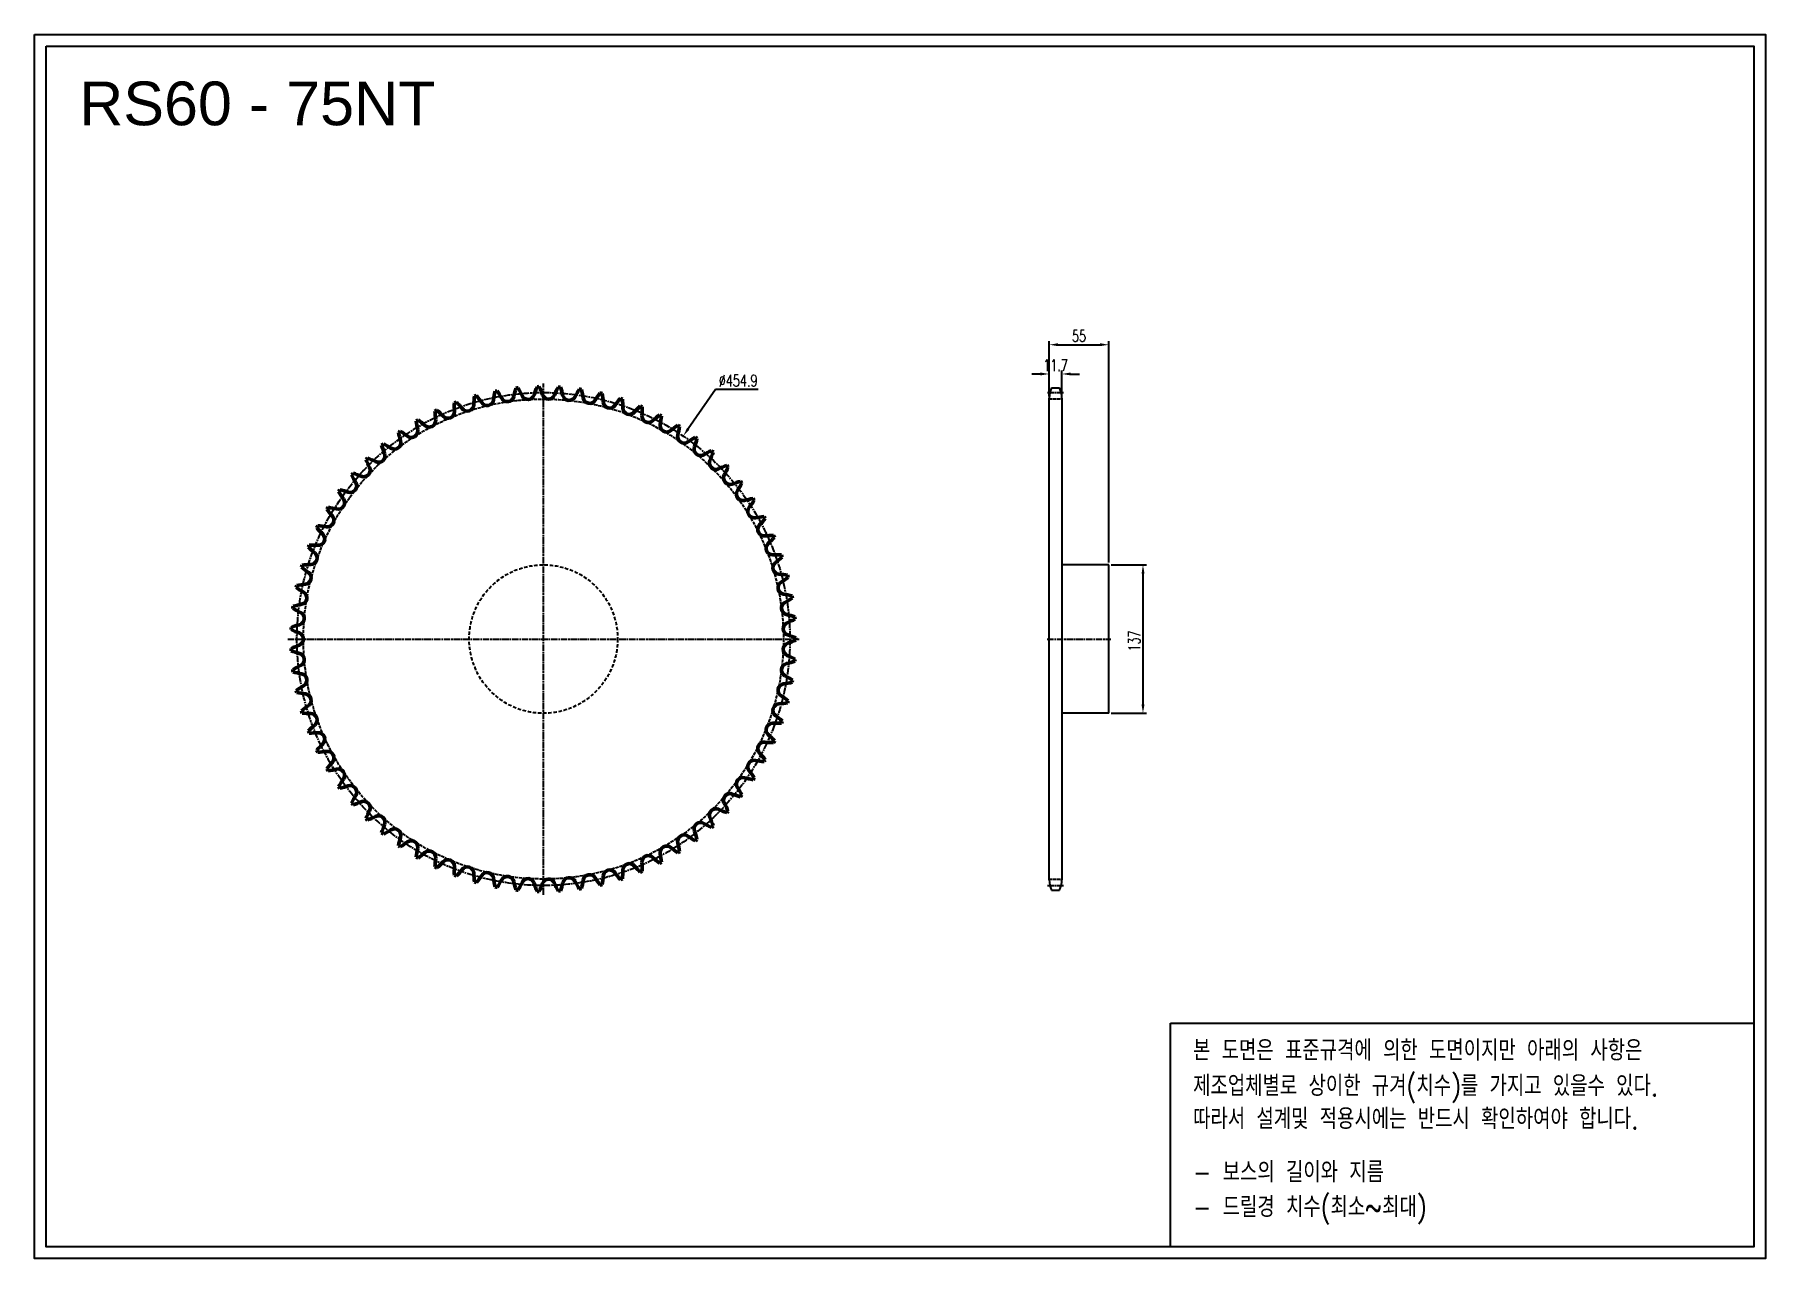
# Model space of a CAD drawing. Header units: millimetres. Extents: x 34325 to 35923, y 5201 to 6330.
import ezdxf

# ---------------------------------------------------------------- set-up
doc = ezdxf.new("R2010")
doc.units = ezdxf.units.MM
for name, pattern in [('AM_ISO02W050', [7.5, 6, -1.5]), ('AM_ISO02W050x2', [3.75, 3, -0.75]), ('AM_ISO08W050', [18, 12, -1.5, 3, -1.5]), ('AM_ISO08W050x2', [9, 6, -0.75, 1.5, -0.75]), ('HIDDEN', [9.525, 6.35, -3.175])]:
    doc.linetypes.add(name, pattern=pattern)
for name, color, linetype, lineweight in [('AM_0N', 7, 'Continuous', 50), ('AM_3N', 6, 'AM_ISO02W050', 25), ('AM_7', 4, 'AM_ISO08W050', 25), ('AM_7N', 4, 'AM_ISO08W050', 25)]:
    doc.layers.add(name, color=color, linetype=linetype, lineweight=lineweight)
doc.layers.add('HL', color=2, linetype='HIDDEN')
doc.layers.add('S-DIM', color=7, linetype='Continuous')
doc.styles.add('HAN', font='ROMANS.shx', dxfattribs={"width": 0.7, "bigfont": 'whgtxt.shx'})
doc.styles.add('HSG', font='SIMPLEX.shx', dxfattribs={"width": 0.7, "bigfont": 'HSG.shx'})
doc.styles.get("Standard").update_dxf_attribs({"font": 'arial.ttf'})
doc.dimstyles.new('APP23', dxfattribs={"dimscale": 4.5, "dimtxt": 2.4, "dimasz": 1.8, "dimexe": 0.7, "dimexo": 0.5, "dimgap": 0.6, "dimtad": 1, "dimtoh": 1, "dimdec": 1, "dimrnd": 0.01, "dimzin": 9, "dimdsep": 46, "dimtxsty": 'HSG', "dimcen": 0, "dimclrd": 1, "dimclre": 1, "dimclrt": 256, "dimazin": 2, "dimtp": 1, "dimtm": 1, "dimtfac": 0.5, "dimtdec": 1, "dimtix": 1, "dimtofl": 0, "dimtmove": 0, "dimatfit": 3, "dimfxl": 0, "dimtvp": 1, "dimtolj": 2, "dimlwd": -1, "dimlwe": -1, "dimarcsym": 0})

# ---------------------------------------------------------------- blocks, each defined once
blk = doc.blocks.new('*D1')
at = {"layer": 'Defpoints', "color": 0, "transparency": 16777216}
for p in [(35273.3, 6016.9), (35261.6, 5993.9), (35273.3, 5993.9)]:
    blk.add_point(p, dxfattribs=at)
at = {"layer": 'S-DIM', "color": 1, "transparency": 16777216}
for p, q in [((35253.5, 6016.9), (35245.4, 6016.9)), ((35261.6, 5996.1), (35261.6, 6020.1)), ((35273.3, 5996.1), (35273.3, 6020.1)), ((35281.4, 6016.9), (35289.5, 6016.9))]:
    blk.add_line(p, q, dxfattribs=at)
for points in [[(35253.5, 6018.3), (35253.5, 6015.6), (35261.6, 6016.9)], [(35281.4, 6018.3), (35281.4, 6015.6), (35273.3, 6016.9)]]:
    blk.add_solid(points, dxfattribs=at)
at = {"layer": 'S-DIM', "transparency": 16777216, "insert": (35267.4, 6025), "char_height": 10.8, "attachment_point": 5, "style": 'HSG'}
blk.add_mtext('\\A2;11.7', dxfattribs=at)
blk = doc.blocks.new('*D2')
at = {"layer": 'Defpoints', "color": 0, "transparency": 16777216}
for p in [(35316.6, 6043.9), (35261.6, 5993.9), (35316.6, 5840.8)]:
    blk.add_point(p, dxfattribs=at)
at = {"layer": 'S-DIM', "color": 1, "transparency": 16777216}
for p, q in [((35261.6, 5996.1), (35261.6, 6047.1)), ((35269.7, 6043.9), (35308.5, 6043.9)), ((35316.6, 5843), (35316.6, 6047.1))]:
    blk.add_line(p, q, dxfattribs=at)
for points in [[(35269.7, 6045.3), (35269.7, 6042.6), (35261.6, 6043.9)], [(35308.5, 6045.3), (35308.5, 6042.6), (35316.6, 6043.9)]]:
    blk.add_solid(points, dxfattribs=at)
at = {"layer": 'S-DIM', "transparency": 16777216, "insert": (35289.1, 6052), "char_height": 10.8, "attachment_point": 5, "style": 'HSG'}
blk.add_mtext('\\A2;55', dxfattribs=at)
blk = doc.blocks.new('*D3')
at = {"layer": 'Defpoints', "color": 0, "transparency": 16777216}
for p in [(35316.6, 5840.8), (35316.6, 5703.8), (35348.1, 5703.8)]:
    blk.add_point(p, dxfattribs=at)
at = {"layer": 'S-DIM', "color": 1, "transparency": 16777216}
for p, q in [((35318.8, 5840.8), (35351.3, 5840.8)), ((35348.1, 5832.7), (35348.1, 5711.9)), ((35318.8, 5703.8), (35351.3, 5703.8))]:
    blk.add_line(p, q, dxfattribs=at)
for points in [[(35346.8, 5832.7), (35349.5, 5832.7), (35348.1, 5840.8)], [(35346.8, 5711.9), (35349.5, 5711.9), (35348.1, 5703.8)]]:
    blk.add_solid(points, dxfattribs=at)
at = {"layer": 'S-DIM', "transparency": 16777216, "insert": (35340, 5770.5), "char_height": 10.8, "attachment_point": 5, "rotation": 90, "style": 'HSG'}
blk.add_mtext('\\A2;137', dxfattribs=at)
blk = doc.blocks.new('*D4')
at = {"layer": 'Defpoints', "color": 0, "transparency": 16777216}
for p in [(34923.8, 5959.6), (34665.8, 5584.9)]:
    blk.add_point(p, dxfattribs=at)
at = {"layer": 'S-DIM', "color": 1, "transparency": 16777216}
for p, q in [((34953.5, 6002.7), (34928.4, 5966.3)), ((34992.9, 6002.7), (34953.5, 6002.7))]:
    blk.add_line(p, q, dxfattribs=at)
blk.add_solid([(34927.3, 5967.1), (34929.5, 5965.5), (34923.8, 5959.6)], dxfattribs=at)
at = {"layer": 'S-DIM', "transparency": 16777216, "insert": (34974.5, 6010.8), "char_height": 10.8, "attachment_point": 5, "style": 'HSG'}
blk.add_mtext('\\A2;∅454.9', dxfattribs=at)

msp = doc.modelspace()

# ---------------------------------------------------------------- linework, layer by layer
for p, q in [((35261.56, 5550.06), (35261.56, 5994.51)), ((35263.64, 6004.01), (35271.18, 6004.01)), ((35273.26, 5994.51), (35273.26, 5550.06)), ((35316.56, 5840.79), (35273.26, 5840.79)), ((35316.56, 5703.79), (35316.56, 5840.79)), ((35316.56, 5703.79), (35273.26, 5703.79)), ((35263.64, 5540.56), (35271.18, 5540.56))]:
    msp.add_line(p, q)
for points in [[(34325.2, 6330.12), (35922.53, 6330.12), (35922.53, 5200.69), (34325.2, 5200.69)], [(34335.95, 6319.37), (35911.78, 6319.37), (35911.78, 5211.45), (34335.95, 5211.45)]]:
    msp.add_lwpolyline(points, close=True)
at = {"color": 6}
msp.add_lwpolyline([(35373.57, 5417.64), (35911.78, 5417.64), (35911.78, 5211.45), (35373.57, 5211.45)], close=True, dxfattribs=at)
for centre, start, end in [((35284.26, 5994.51), 155.25994, 180), ((35250.56, 5994.51), 0, 24.74006), ((35284.26, 5550.06), 180, 204.74006), ((35250.56, 5550.06), 335.25994, 0)]:
    msp.add_arc(centre, 22.7, start, end)
at = {"layer": 'AM_0N'}
for centre, radius, start, end in [((34822.59, 5986.48), 110.05, 178.01827, 182.2), ((34794.78, 5772.29), 232.97, 110.14691, 110.65309), ((34633.77, 5916.26), 110.05, 38.6, 42.78173), ((34840.42, 5983.4), 110.05, 173.21827, 177.4), ((34794.78, 5772.29), 232.97, 105.34691, 105.85309), ((34646.38, 5929.23), 110.05, 33.8, 37.98173), ((34742.83, 5993.79), 6.01, 213.8, 352.6), ((34857.92, 5978.85), 110.05, 168.41827, 172.6), ((34794.78, 5772.29), 232.97, 100.54691, 101.05309), ((34660.03, 5941.1), 110.05, 29, 33.18173), ((34761.54, 5997.36), 6.01, 209, 347.8), ((34874.99, 5972.84), 110.05, 163.61827, 167.8), ((34794.78, 5772.29), 232.97, 95.74691, 96.25309), ((34674.63, 5951.78), 110.05, 24.2, 28.38173), ((34780.49, 5999.36), 6.01, 204.2, 343), ((34891.49, 5965.42), 110.05, 158.81827, 163), ((34794.78, 5772.29), 232.97, 90.94691, 91.45309), ((34690.07, 5961.2), 110.05, 19.4, 23.58173), ((34799.55, 5999.76), 6.01, 199.4, 338.2), ((34907.31, 5956.65), 110.05, 154.01827, 158.2), ((34794.78, 5772.29), 232.97, 86.14691, 86.65309), ((34706.25, 5969.3), 110.05, 14.6, 18.78173), ((34818.56, 5998.56), 6.01, 194.6, 333.4), ((34922.34, 5946.59), 110.05, 149.21827, 153.4), ((34794.78, 5772.29), 232.97, 81.34691, 81.85309), ((34723.04, 5976.02), 110.05, 9.8, 13.98173), ((34837.41, 5995.78), 6.01, 189.8, 328.6), ((34936.48, 5935.31), 110.05, 144.41827, 148.6), ((34794.78, 5772.29), 232.97, 76.54691, 77.05309), ((34740.34, 5981.31), 110.05, 5, 9.18173), ((34855.96, 5991.42), 6.01, 185, 323.8), ((34949.62, 5922.88), 110.05, 139.61827, 143.8), ((34794.78, 5772.29), 232.97, 71.74691, 72.25309), ((34758.02, 5985.13), 110.05, 0.2, 4.38173), ((34794.78, 5772.29), 232.97, 119.74691, 120.25309), ((34612.01, 5887.39), 110.05, 48.2, 52.38173), ((34689.37, 5973.91), 6.01, 228.2, 7), ((34794.78, 5772.29), 232.97, 114.94691, 115.45309), ((34804.57, 5988.06), 110.05, 182.81827, 187), ((34622.28, 5902.28), 110.05, 43.4, 47.58173), ((34706.61, 5982.03), 6.01, 223.4, 2.2), ((34724.47, 5988.67), 6.01, 218.6, 357.4), ((34874.09, 5985.54), 6.01, 180.2, 319), ((34961.68, 5909.39), 110.05, 134.81827, 139), ((34794.78, 5772.29), 232.97, 66.94691, 67.45309), ((34891.65, 5978.15), 6.01, 175.4, 314.2), ((34775.96, 5987.46), 110.05, 355.4, 359.58173), ((34972.57, 5894.94), 110.05, 130.01827, 134.2), ((34794.78, 5772.29), 232.97, 62.14691, 62.65309), ((34794.04, 5988.28), 110.05, 350.6, 354.78173), ((34794.78, 5772.29), 232.97, 124.54691, 125.05309), ((34768.45, 5986.67), 110.05, 192.41827, 196.6), ((34603.02, 5871.69), 110.05, 53, 57.18173), ((34672.87, 5964.39), 6.01, 233, 11.8), ((34786.48, 5988.12), 110.05, 187.61827, 191.8), ((34908.54, 5969.32), 6.01, 170.6, 309.4), ((34982.21, 5879.64), 110.05, 125.21827, 129.4), ((34924.63, 5959.11), 6.01, 165.8, 304.6), ((34794.78, 5772.29), 232.97, 57.34691, 57.85309), ((34812.11, 5987.58), 110.05, 345.8, 349.98173), ((34990.53, 5863.58), 110.05, 120.41827, 124.6), ((34794.78, 5772.29), 232.97, 52.54691, 53.05309), ((34642.54, 5941.37), 6.01, 242.6, 21.4), ((34794.78, 5772.29), 232.97, 129.34691, 129.85309), ((34750.6, 5983.71), 110.05, 197.21827, 201.4), ((34595.38, 5855.3), 110.05, 57.8, 61.98173), ((34657.22, 5953.51), 6.01, 237.8, 16.6), ((34939.81, 5947.59), 6.01, 161, 299.8), ((34830.07, 5985.38), 110.05, 341, 345.18173), ((34997.49, 5846.88), 110.05, 115.61827, 119.8), ((34847.77, 5981.68), 110.05, 336.2, 340.38173), ((34794.78, 5772.29), 232.97, 47.74691, 48.25309), ((34628.93, 5928.03), 6.01, 247.4, 26.2), ((34794.78, 5772.29), 232.97, 134.14691, 134.65309), ((34733.06, 5979.28), 110.05, 202.01827, 206.2), ((34589.13, 5838.32), 110.05, 62.6, 66.78173), ((34953.97, 5934.84), 6.01, 156.2, 295), ((35003.02, 5829.65), 110.05, 110.81827, 115), ((34865.11, 5976.51), 110.05, 331.4, 335.58173), ((34794.78, 5772.29), 232.97, 42.94691, 43.45309), ((34616.48, 5913.61), 6.01, 252.2, 31), ((34794.78, 5772.29), 232.97, 138.94691, 139.45309), ((34715.96, 5973.39), 110.05, 206.81827, 211), ((34584.32, 5820.88), 110.05, 67.4, 71.58173), ((34967.01, 5920.95), 6.01, 151.4, 290.2), ((35007.09, 5812.03), 110.05, 106.01827, 110.2), ((34881.95, 5969.91), 110.05, 326.6, 330.78173), ((34794.78, 5772.29), 232.97, 38.14691, 38.65309), ((34605.28, 5898.19), 6.01, 257, 35.8), ((34794.78, 5772.29), 232.97, 143.74691, 144.25309), ((34699.41, 5966.09), 110.05, 211.61827, 215.8), ((34581, 5803.1), 110.05, 72.2, 76.38173), ((34978.85, 5906.02), 6.01, 146.6, 285.4), ((35009.67, 5794.12), 110.05, 101.21827, 105.4), ((34898.18, 5961.92), 110.05, 321.8, 325.98173), ((34794.78, 5772.29), 232.97, 33.34691, 33.85309), ((34595.4, 5881.89), 6.01, 261.8, 40.6), ((34794.78, 5772.29), 232.97, 148.54691, 149.05309), ((34683.53, 5957.43), 110.05, 216.41827, 220.6), ((34579.17, 5785.11), 110.05, 77, 81.18173), ((34989.39, 5890.15), 6.01, 141.8, 280.6), ((35010.74, 5776.06), 110.05, 96.41827, 100.6), ((34913.69, 5952.6), 110.05, 317, 321.18173), ((34794.78, 5772.29), 232.97, 28.54691, 29.05309), ((34794.78, 5772.29), 232.97, 153.34691, 153.85309), ((34668.43, 5947.47), 110.05, 221.21827, 225.4), ((34578.85, 5767.02), 110.05, 81.8, 85.98173), ((34586.93, 5864.83), 6.01, 266.6, 45.4), ((34998.57, 5873.45), 6.01, 137, 275.8), ((35010.3, 5757.98), 110.05, 91.61827, 95.8), ((34928.36, 5942.02), 110.05, 312.2, 316.38173), ((34794.78, 5772.29), 232.97, 23.74691, 24.25309), ((34794.78, 5772.29), 232.97, 158.14691, 158.65309), ((34654.21, 5936.28), 110.05, 226.01827, 230.2), ((34580.05, 5748.97), 110.05, 86.6, 90.78173), ((34579.92, 5847.11), 6.01, 271.4, 50.2), ((35006.32, 5856.04), 6.01, 132.2, 271), ((35008.35, 5740), 110.05, 86.81827, 91), ((34942.09, 5930.25), 110.05, 307.4, 311.58173), ((34794.78, 5772.29), 232.97, 18.94691, 19.45309), ((34794.78, 5772.29), 232.97, 162.94691, 163.45309), ((34640.98, 5923.94), 110.05, 230.81827, 235), ((34582.75, 5731.08), 110.05, 91.4, 95.58173), ((34574.41, 5828.87), 6.01, 276.2, 55), ((35012.59, 5838.05), 6.01, 127.4, 266.2), ((35004.9, 5722.24), 110.05, 82.01827, 86.2), ((34794.78, 5772.29), 232.97, 14.14691, 14.65309), ((34794.78, 5772.29), 232.97, 167.74691, 168.25309), ((34628.83, 5910.54), 110.05, 235.61827, 239.8), ((34586.94, 5713.48), 110.05, 96.2, 100.38173), ((34570.45, 5810.23), 6.01, 281, 59.8), ((35017.33, 5819.59), 6.01, 122.6, 261.4), ((34954.8, 5917.37), 110.05, 302.6, 306.78173), ((34794.78, 5772.29), 232.97, 172.54691, 173.05309), ((34617.84, 5896.17), 110.05, 240.41827, 244.6), ((34592.59, 5696.3), 110.05, 101, 105.18173), ((35020.5, 5800.8), 6.01, 117.8, 256.6), ((34999.97, 5704.83), 110.05, 77.21827, 81.4), ((34966.37, 5903.47), 110.05, 297.8, 301.98173), ((34794.78, 5772.29), 232.97, 9.34691, 9.85309), ((34794.78, 5772.29), 232.97, 177.34691, 177.85309), ((34599.66, 5679.65), 110.05, 105.8, 109.98173), ((34568.06, 5791.32), 6.01, 285.8, 64.6), ((35022.1, 5781.81), 6.01, 113, 251.8), ((34993.61, 5687.9), 110.05, 72.41827, 76.6), ((34976.75, 5888.65), 110.05, 293, 297.18173), ((34794.78, 5772.29), 232.97, 4.54691, 5.05309), ((34608.1, 5880.93), 110.05, 245.21827, 249.4), ((34608.1, 5663.64), 110.05, 110.6, 114.78173), ((34567.26, 5772.29), 6.01, 290.6, 69.4), ((35022.1, 5762.76), 6.01, 108.2, 247), ((34985.85, 5671.56), 110.05, 67.61827, 71.8), ((34985.85, 5873.02), 110.05, 288.2, 292.38173), ((34794.78, 5772.29), 232.97, 359.74691, 0.25309), ((34794.78, 5772.29), 232.97, 182.14691, 182.65309), ((34599.66, 5864.93), 110.05, 250.01827, 254.2), ((34568.06, 5753.25), 6.01, 295.4, 74.2), ((34993.61, 5856.67), 110.05, 283.4, 287.58173), ((34976.75, 5655.92), 110.05, 62.81827, 67), ((34794.78, 5772.29), 232.97, 354.94691, 355.45309), ((34617.84, 5648.4), 110.05, 115.4, 119.58173), ((34794.78, 5772.29), 232.97, 186.94691, 187.45309), ((34592.59, 5848.27), 110.05, 254.81827, 259), ((34570.45, 5734.34), 6.01, 300.2, 79), ((35020.5, 5743.77), 6.01, 103.4, 242.2), ((34966.37, 5641.1), 110.05, 58.01827, 62.2), ((34794.78, 5772.29), 232.97, 350.14691, 350.65309), ((34628.83, 5634.03), 110.05, 120.2, 124.38173), ((34794.78, 5772.29), 232.97, 191.74691, 192.25309), ((34586.94, 5831.09), 110.05, 259.61827, 263.8), ((34574.41, 5715.7), 6.01, 305, 83.8), ((35017.33, 5724.98), 6.01, 98.6, 237.4), ((34954.8, 5627.21), 110.05, 53.21827, 57.4), ((34999.97, 5839.74), 110.05, 278.6, 282.78173), ((34640.98, 5620.63), 110.05, 125, 129.18173), ((34794.78, 5772.29), 232.97, 196.54691, 197.05309), ((34582.75, 5813.49), 110.05, 264.41827, 268.6), ((34579.92, 5697.46), 6.01, 309.8, 88.6), ((35012.59, 5706.53), 6.01, 93.8, 232.6), ((35004.9, 5822.33), 110.05, 273.8, 277.98173), ((34794.78, 5772.29), 232.97, 345.34691, 345.85309), ((34654.21, 5608.29), 110.05, 129.8, 133.98173), ((34794.78, 5772.29), 232.97, 201.34691, 201.85309), ((35006.32, 5688.53), 6.01, 89, 227.8), ((35008.35, 5804.58), 110.05, 269, 273.18173), ((34942.09, 5614.32), 110.05, 48.41827, 52.6), ((34794.78, 5772.29), 232.97, 340.54691, 341.05309), ((34580.05, 5795.6), 110.05, 269.21827, 273.4), ((34668.43, 5597.11), 110.05, 134.6, 138.78173), ((34586.93, 5679.75), 6.01, 314.6, 93.4), ((34998.57, 5671.12), 6.01, 84.2, 223), ((35010.3, 5786.59), 110.05, 264.2, 268.38173), ((34928.36, 5602.55), 110.05, 43.61827, 47.8), ((34794.78, 5772.29), 232.97, 335.74691, 336.25309), ((34794.78, 5772.29), 232.97, 206.14691, 206.65309), ((34578.85, 5777.55), 110.05, 274.01827, 278.2), ((34595.4, 5662.68), 6.01, 319.4, 98.2), ((34683.53, 5587.15), 110.05, 139.4, 143.58173), ((34989.39, 5654.43), 6.01, 79.4, 218.2), ((35010.74, 5768.51), 110.05, 259.4, 263.58173), ((34913.69, 5591.97), 110.05, 38.81827, 43), ((34794.78, 5772.29), 232.97, 330.94691, 331.45309), ((34794.78, 5772.29), 232.97, 210.94691, 211.45309), ((34579.17, 5759.47), 110.05, 278.81827, 283), ((34605.28, 5646.38), 6.01, 324.2, 103), ((34699.41, 5578.49), 110.05, 144.2, 148.38173), ((34978.85, 5638.55), 6.01, 74.6, 213.4), ((35009.67, 5750.45), 110.05, 254.6, 258.78173), ((34898.18, 5582.65), 110.05, 34.01827, 38.2), ((34794.78, 5772.29), 232.97, 326.14691, 326.65309), ((34794.78, 5772.29), 232.97, 215.74691, 216.25309), ((34581, 5741.47), 110.05, 283.61827, 287.8), ((34616.48, 5630.96), 6.01, 329, 107.8), ((34715.96, 5571.19), 110.05, 149, 153.18173), ((34967.01, 5623.62), 6.01, 69.8, 208.6), ((35007.09, 5732.55), 110.05, 249.8, 253.98173), ((34881.95, 5574.66), 110.05, 29.21827, 33.4), ((34794.78, 5772.29), 232.97, 321.34691, 321.85309), ((34794.78, 5772.29), 232.97, 220.54691, 221.05309), ((34584.32, 5723.69), 110.05, 288.41827, 292.6), ((34628.93, 5616.54), 6.01, 333.8, 112.6), ((34733.06, 5565.3), 110.05, 153.8, 157.98173), ((34589.13, 5706.25), 110.05, 293.21827, 297.4), ((34642.54, 5603.21), 6.01, 338.6, 117.4), ((34953.97, 5609.73), 6.01, 65, 203.8), ((34847.77, 5562.89), 110.05, 19.61827, 23.8), ((35003.02, 5714.92), 110.05, 245, 249.18173), ((34865.11, 5568.06), 110.05, 24.41827, 28.6), ((34794.78, 5772.29), 232.97, 316.54691, 317.05309), ((34794.78, 5772.29), 232.97, 225.34691, 225.85309), ((34750.6, 5560.86), 110.05, 158.6, 162.78173), ((34794.78, 5772.29), 232.97, 230.14691, 230.65309), ((34595.38, 5689.27), 110.05, 298.01827, 302.2), ((34657.22, 5591.06), 6.01, 343.4, 122.2), ((34924.63, 5585.46), 6.01, 55.4, 194.2), ((34939.81, 5596.98), 6.01, 60.2, 199), ((34830.07, 5559.19), 110.05, 14.81827, 19), ((34997.49, 5697.7), 110.05, 240.2, 244.38173), ((34794.78, 5772.29), 232.97, 311.74691, 312.25309), ((34768.45, 5557.9), 110.05, 163.4, 167.58173), ((34794.78, 5772.29), 232.97, 234.94691, 235.45309), ((34603.02, 5672.88), 110.05, 302.81827, 307), ((34672.87, 5580.19), 6.01, 348.2, 127), ((34786.48, 5556.45), 110.05, 168.2, 172.38173), ((34612.01, 5657.18), 110.05, 307.61827, 311.8), ((34689.37, 5570.66), 6.01, 353, 131.8), ((34908.54, 5575.25), 6.01, 50.6, 189.4), ((34982.21, 5664.94), 110.05, 230.6, 234.78173), ((34794.78, 5772.29), 232.97, 302.14691, 302.65309), ((34812.11, 5556.99), 110.05, 10.01827, 14.2), ((34990.53, 5681), 110.05, 235.4, 239.58173), ((34794.78, 5772.29), 232.97, 306.94691, 307.45309), ((34794.78, 5772.29), 232.97, 239.74691, 240.25309), ((34804.57, 5556.51), 110.05, 173, 177.18173), ((34794.78, 5772.29), 232.97, 244.54691, 245.05309), ((34622.28, 5642.29), 110.05, 312.41827, 316.6), ((34706.61, 5562.55), 6.01, 357.8, 136.6), ((34822.59, 5558.09), 110.05, 177.8, 181.98173), ((34633.77, 5628.31), 110.05, 317.21827, 321.4), ((34724.47, 5555.9), 6.01, 2.6, 141.4), ((34855.96, 5553.15), 6.01, 36.2, 175), ((34758.02, 5559.44), 110.05, 355.61827, 359.8), ((34874.09, 5559.04), 6.01, 41, 179.8), ((34961.68, 5635.18), 110.05, 221, 225.18173), ((34891.65, 5566.42), 6.01, 45.8, 184.6), ((34775.96, 5557.11), 110.05, 0.41827, 4.6), ((34972.57, 5649.63), 110.05, 225.8, 229.98173), ((34794.78, 5772.29), 232.97, 297.34691, 297.85309), ((34794.04, 5556.29), 110.05, 5.21827, 9.4), ((34794.78, 5772.29), 232.97, 249.34691, 249.85309), ((34840.42, 5561.17), 110.05, 182.6, 186.78173), ((34794.78, 5772.29), 232.97, 254.14691, 254.65309), ((34646.38, 5615.34), 110.05, 322.01827, 326.2), ((34742.83, 5550.78), 6.01, 7.4, 146.2), ((34857.92, 5565.73), 110.05, 187.4, 191.58173), ((34794.78, 5772.29), 232.97, 258.94691, 259.45309), ((34660.03, 5603.48), 110.05, 326.81827, 331), ((34761.54, 5547.21), 6.01, 12.2, 151), ((34874.99, 5571.74), 110.05, 192.2, 196.38173), ((34674.63, 5592.79), 110.05, 331.61827, 335.8), ((34780.49, 5545.22), 6.01, 17, 155.8), ((34891.49, 5579.15), 110.05, 197, 201.18173), ((34690.07, 5583.37), 110.05, 336.41827, 340.6), ((34799.55, 5544.82), 6.01, 21.8, 160.6), ((34907.31, 5587.92), 110.05, 201.8, 205.98173), ((34706.25, 5575.27), 110.05, 341.21827, 345.4), ((34818.56, 5546.01), 6.01, 26.6, 165.4), ((34922.34, 5597.98), 110.05, 206.6, 210.78173), ((34723.04, 5568.55), 110.05, 346.01827, 350.2), ((34837.41, 5548.8), 6.01, 31.4, 170.2), ((34936.48, 5609.27), 110.05, 211.4, 215.58173), ((34794.78, 5772.29), 232.97, 282.94691, 283.45309), ((34740.34, 5563.26), 110.05, 350.81827, 355), ((34949.62, 5621.7), 110.05, 216.2, 220.38173), ((34794.78, 5772.29), 232.97, 287.74691, 288.25309), ((34794.78, 5772.29), 232.97, 292.54691, 293.05309), ((34794.78, 5772.29), 232.97, 263.74691, 264.25309), ((34794.78, 5772.29), 232.97, 268.54691, 269.05309), ((34794.78, 5772.29), 232.97, 273.34691, 273.85309), ((34794.78, 5772.29), 232.97, 278.14691, 278.65309)]:
    msp.add_arc(centre, radius, start, end, dxfattribs=at)
at = {"layer": 'AM_3N', "linetype": 'AM_ISO02W050x2'}
for p, q in [((35261.56, 5993.85), (35273.26, 5993.85)), ((35261.56, 5550.72), (35273.26, 5550.72))]:
    msp.add_line(p, q, dxfattribs=at)
msp.add_circle((34794.78, 5772.29), 221.5, dxfattribs=at)
at = {"layer": 'AM_7', "linetype": 'AM_ISO08W050x2'}
msp.add_circle((34794.78, 5772.29), 227.46, dxfattribs=at)
at = {"layer": 'AM_7N', "linetype": 'AM_ISO08W050x2'}
for p, q in [((34794.78, 5536.31), (34794.78, 6008.26)), ((35260, 5999.81), (35274.82, 5999.81)), ((34558.81, 5772.29), (35030.75, 5772.29)), ((35259.56, 5772.29), (35318.56, 5772.29)), ((35260, 5544.77), (35274.82, 5544.77))]:
    msp.add_line(p, q, dxfattribs=at)
at = {"layer": 'HL', "ltscale": 0.5}
msp.add_circle((34794.78, 5772.29), 68.5, dxfattribs=at)

# ---------------------------------------------------------------- texts
msp.add_text('RS60 - 75NT', height=40.3368).set_placement((34366.33, 6246.49))
at = {"color": 6, "style": 'HAN', "width": 0.8}
for s, p in [('본 도면은 표준규격에 의한 도면이지만 아래의 사항은', (35394.38, 5383.27)), ('제조업체별로 상이한 규겨(치수)를 가지고 있을수 있다.', (35394.38, 5350.48)), ('따라서 설계및 적용시에는 반드시 확인하여야 합니다.', (35394.38, 5320.02)), ('- 보스의 길이와 지름', (35394.38, 5270.95)), ('- 드릴경 치수(최소~최대)', (35394.38, 5238.72))]:
    msp.add_text(s, height=18.9237, dxfattribs=at).set_placement(p)

# ---------------------------------------------------------------- dimensions: what is measured, and where the dimension line sits
at = {"layer": 'S-DIM'}
dim = msp.add_linear_dim(base=(35316.56, 6043.94), p1=(35261.56, 5993.85), p2=(35316.56, 5840.79), dimstyle='APP23', dxfattribs=at)
dim.commit()
dim.dimension.update_dxf_attribs({"geometry": '*D2', "text_midpoint": (35289.06, 6052.04)})
dim = msp.add_linear_dim(base=(35273.26, 6016.94), p1=(35261.56, 5993.85), p2=(35273.26, 5993.85), dimstyle='APP23', dxfattribs=at)
dim.commit()
dim.dimension.update_dxf_attribs({"geometry": '*D1', "text_midpoint": (35267.41, 6016.94), "dimtype": 128})
dim = msp.add_diameter_dim_2p(p1=(34665.79, 5584.94), p2=(34923.77, 5959.63), dimstyle='APP23', dxfattribs=at)
dim.commit()
dim.dimension.update_dxf_attribs({"geometry": '*D4', "text_midpoint": (34974.51, 6002.74), "dimtype": 131})
dim = msp.add_linear_dim(base=(35348.12, 5703.79), p1=(35316.56, 5840.79), p2=(35316.56, 5703.79), angle=90, dimstyle='APP23', dxfattribs=at)
dim.commit()
dim.dimension.update_dxf_attribs({"geometry": '*D3', "text_midpoint": (35348.12, 5770.48), "dimtype": 128})

doc.saveas('drawing.dxf')
